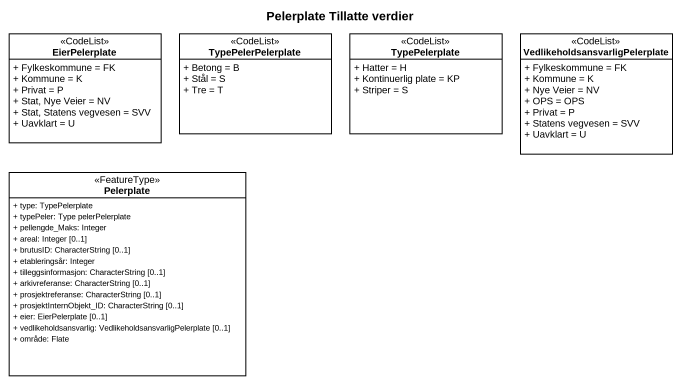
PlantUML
@startuml
title Pelerplate Tillatte verdier
hide circle
hide empty members
skinparam classAttributeIconSize 0
class EierPelerplate <<CodeList>> {
  + Fylkeskommune = FK
  + Kommune = K
  + Privat = P
  + Stat, Nye Veier = NV
  + Stat, Statens vegvesen = SVV
  + Uavklart = U
}
class TypePelerPelerplate <<CodeList>> {
  + Betong = B
  + Stål = S
  + Tre = T
}
class TypePelerplate <<CodeList>> {
  + Hatter = H
  + Kontinuerlig plate = KP
  + Striper = S
}
class "VedlikeholdsansvarligPelerplate" as VedlikeholdsansvarligPelerpl <<CodeList>> {
  + Fylkeskommune = FK
  + Kommune = K
  + Nye Veier = NV
  + OPS = OPS
  + Privat = P
  + Statens vegvesen = SVV
  + Uavklart = U
}
class Pelerplate <<FeatureType>> {
  + type: TypePelerplate
  + typePeler: Type pelerPelerplate
  + pellengde_Maks: Integer
  + areal: Integer [0..1]
  + brutusID: CharacterString [0..1]
  + etableringsår: Integer
  + tilleggsinformasjon: CharacterString [0..1]
  + arkivreferanse: CharacterString [0..1]
  + prosjektreferanse: CharacterString [0..1]
  + prosjektInternObjekt_ID: CharacterString [0..1]
  + eier: EierPelerplate [0..1]
  + vedlikeholdsansvarlig: VedlikeholdsansvarligPelerplate [0..1]
  + område: Flate
}
@enduml
